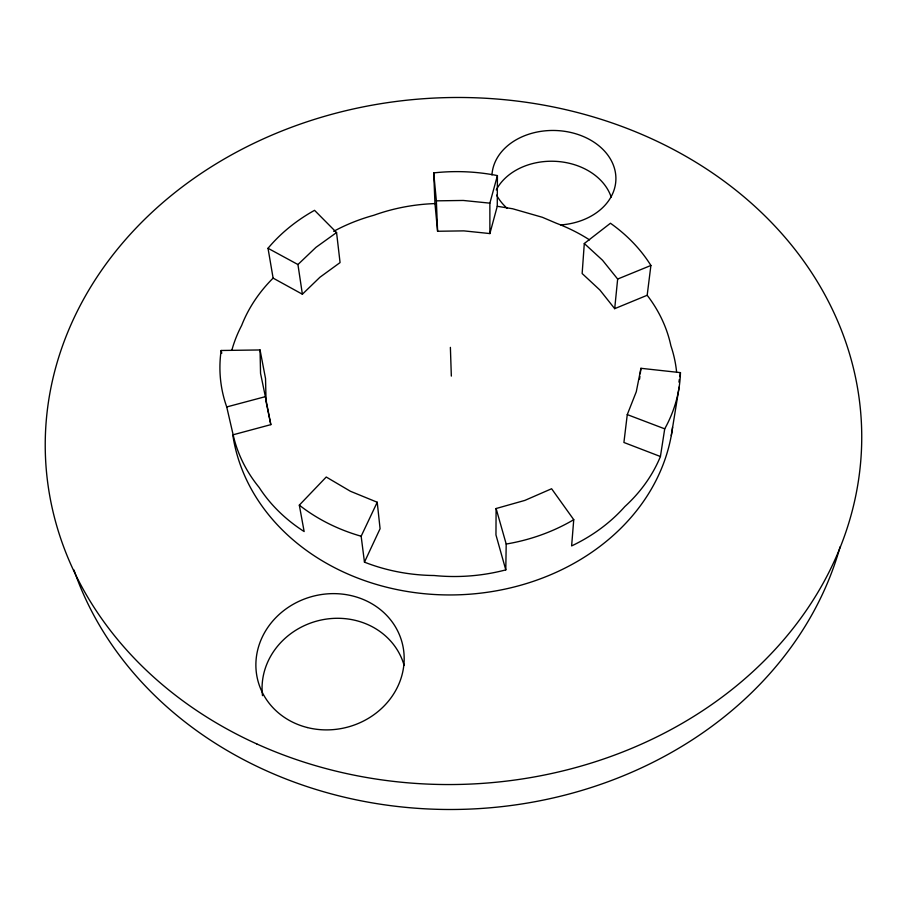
<?xml version="1.0" encoding="UTF-8"?>
<svg xmlns="http://www.w3.org/2000/svg" width="907" height="907" viewBox="0 0 907 907"><rect width="100%" height="100%" fill="white"/><g stroke="black" fill="none" stroke-linecap="round" stroke-linejoin="round"><path stroke-width="1.36" d="M497.263 206.286L497.421 175.595A169.926 136.764 -1.7 0 0 433.705 172.897L434.963 203.587L437.593 231.262L463.851 230.877L489.882 233.564L497.263 206.286L512.67 208.769L542.341 217.283L556.32 223.235A166.639 136.163 -0.3 0 1 589.516 239.867M660.421 456.516L623.914 442.48L627.27 414.601L636.283 391.756L640.943 368.299L680.454 372.63A174.144 143.442 0.7 0 1 664.718 428.841L660.421 456.516A170.754 142.909 0.5 0 1 624.81 506.605A171.4 144.054 -0.1 0 1 571.625 545.923L573.746 519.677L551.603 488.748L524.836 500.415L496.106 508.521L495.959 534.926L505.789 569.879A172.001 145.154 -1.7 0 1 434.147 575.514A171.911 144.984 -2.7 0 1 364.455 562.147L361.156 536.23L377.221 502.24L350.419 491.265L326.237 477.025L299.321 505.131L304.14 531.536A170.992 143.329 -4.1 0 1 259.119 487.41A170.244 142.014 -4.5 0 1 233.144 434.782L226.727 406.948A173.532 142.422 -4.5 0 1 221.161 350.487L260.048 349.955L265.536 378.57L266.068 401.699L270.83 424.646L233.144 434.782M505.789 569.879L506.197 544.041L496.106 508.521M584.301 243.518L582.147 273.529L599.912 290.047L614.697 308.663L647.179 295.274L650.897 265.479A171.389 138.986 0.2 0 0 610.445 223.247L584.301 243.518L602.497 260.207L617.656 279.05L614.697 308.663M639.56 379.16L639.911 376.439M640.251 373.729L640.943 368.299M678.924 382.119L679.354 379.409M679.797 376.7L680.454 372.63M671.282 435.575L679.162 386.994M489.882 233.564L489.871 203.157L497.421 175.595M364.455 562.147L380.078 528.713L377.221 502.24M273.109 278.12L302.382 294.219L319.933 277.247L340.068 262.588L336.565 232.543L314.548 210.333A170.89 138.215 -3.6 0 0 268.019 248.28L273.109 278.12A167.602 137.66 -4.2 0 0 241.67 325.409A168.464 139.043 -4.5 0 0 231.829 350.261M302.382 294.219L297.938 264.538L315.931 247.373L336.565 232.543M617.656 279.05L650.897 265.479M226.727 406.948L265.366 396.654L260.547 373.389L260.048 349.955M433.705 172.897L436.369 200.844L463.239 200.458L489.871 203.157M627.27 414.601L664.718 428.841M268.019 248.28L297.938 264.538M221.161 350.487L221.773 353.208M265.366 396.654L270.83 424.646M436.369 200.844L437.593 231.262M450.382 347.37L451.335 376.099M672.575 427.22A221.41 185.141 -1.9 0 1 454.906 594.901A221.41 185.141 -1.9 0 1 232.906 435.689M573.746 519.677A176.105 146.866 -0.9 0 1 506.197 544.041M676.565 371.689A169.065 140.029 0.8 0 0 670.885 345.748A168.158 138.556 0.6 0 0 647.179 295.274M434.963 203.587A165.981 135.166 -2.4 0 0 373.899 215.254A166.298 135.642 -3.1 0 0 333.674 231.342M361.156 536.23A175.845 146.39 -3.4 0 1 299.321 505.131M491.968 174.96A62.016 47.323 1.7 0 1 553.383 130.461A62.016 47.323 1.7 0 1 615.796 175.743A62.016 47.323 1.7 0 1 560.832 224.925M507.24 208.372A62.016 47.323 1.7 0 1 496.594 195.13M840.109 546.796A396.506 337.551 -1.9 0 1 464.361 809.282A396.506 337.551 -1.9 0 1 73.966 570.004M496.22 189.96A60.644 46.858 1.8 0 1 556.342 161.378A60.644 46.858 1.8 0 1 611.182 197.091M262.508 695.646A72.617 66.415 -15.4 0 1 321.067 620.037A72.617 66.415 -15.4 0 1 404.103 665.319M256.828 743.955A408.32 343.458 -1.9 0 0 861.65 429.839A408.32 343.458 -1.9 0 0 241.976 149.247A408.32 343.458 -1.9 0 0 256.828 743.955M307.326 727.539A74.567 67.674 -14.6 0 0 402.515 644.276A74.567 67.674 -14.6 0 0 280.252 613.483A74.567 67.674 -14.6 0 0 307.326 727.539"/></g></svg>
